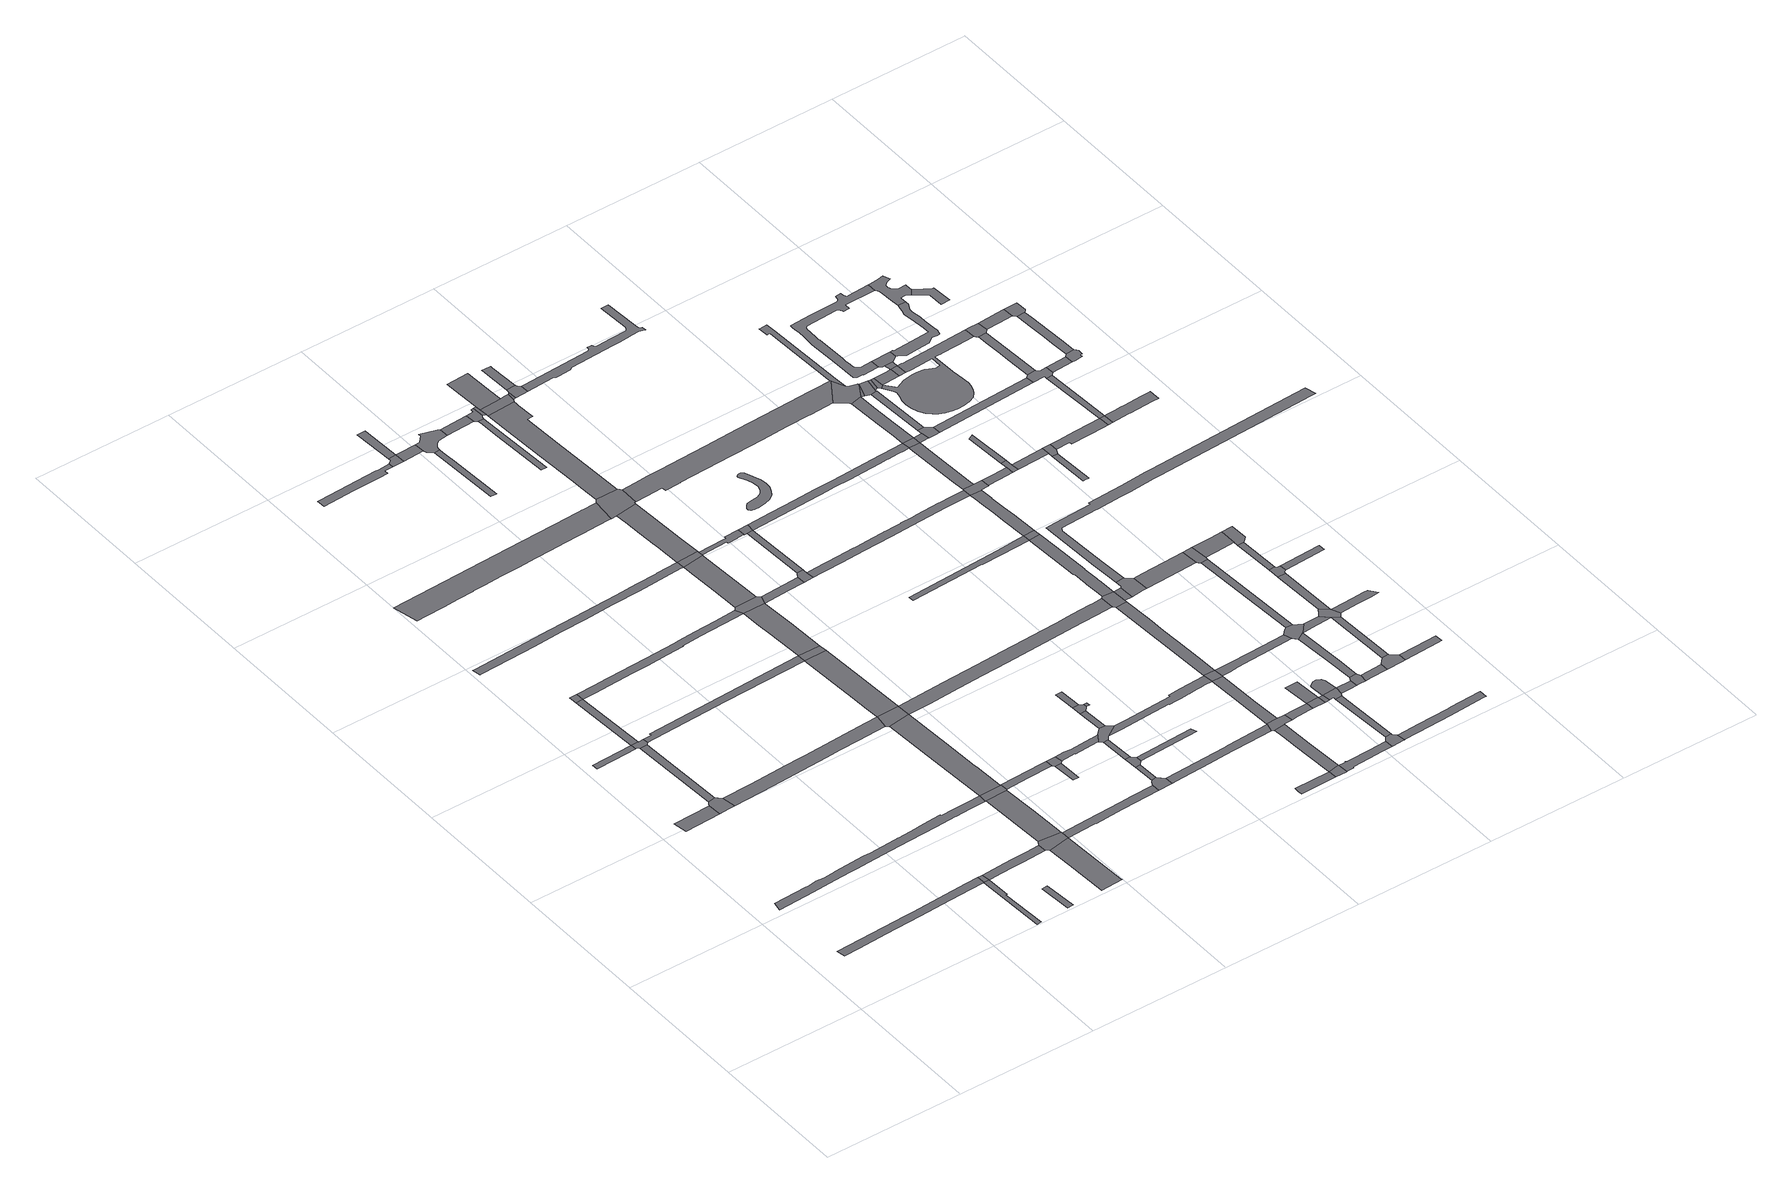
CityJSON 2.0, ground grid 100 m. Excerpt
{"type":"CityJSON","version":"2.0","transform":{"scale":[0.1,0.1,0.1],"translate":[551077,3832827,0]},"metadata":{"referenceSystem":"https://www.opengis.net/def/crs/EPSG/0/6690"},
"CityObjects":{
"road1":{"type":"Road","attributes":{"RoadStructureAttribute.sectionType":"1"},"geometry":[{"type":"MultiSurface","lod":"1","boundaries":[[[0,1,2,3]]]}]},
"road2":{"type":"Road","attributes":{"RoadStructureAttribute.sectionType":"1"},"geometry":[{"type":"MultiSurface","lod":"1","boundaries":[[[4,5,6,7,8,9,10,11,12,13,14,15,16,17]]]}]},
"road3":{"type":"Road","attributes":{"RoadStructureAttribute.sectionType":"1"},"geometry":[{"type":"MultiSurface","lod":"1","boundaries":[[[18,19,20,21,22]]]}]},
"road4":{"type":"Road","geometry":[{"type":"MultiSurface","lod":"1","boundaries":[[[23,24,25,26,27,0,3,28,29,30,31]]]}]},
"road5":{"type":"Road","attributes":{"RoadStructureAttribute.sectionType":"1"},"geometry":[{"type":"MultiSurface","lod":"1","boundaries":[[[32,33,26,25]]]}]},
"road6":{"type":"Road","geometry":[{"type":"MultiSurface","lod":"1","boundaries":[[[34,35,36,18,22,37,38,33,32,39,40,41]]]}]},
"road7":{"type":"Road","attributes":{"RoadStructureAttribute.sectionType":"1"},"geometry":[{"type":"MultiSurface","lod":"1","boundaries":[[[42,43,44,45,46,47,48,49,50,51,52,53,54,55,56,57,58,59,60,61,62,63,64,65,66,67,68,69,70,71,72,73,74,75,76]]]}]},
"road8":{"type":"Road","attributes":{"RoadStructureAttribute.sectionType":"1"},"geometry":[{"type":"MultiSurface","lod":"1","boundaries":[[[77,78,18,36]]]}]},
"road9":{"type":"Road","geometry":[{"type":"MultiSurface","lod":"1","boundaries":[[[79,80,78,77]]]}]},
"road10":{"type":"Road","attributes":{"RoadStructureAttribute.sectionType":"1"},"geometry":[{"type":"MultiSurface","lod":"1","boundaries":[[[17,81,82,83,84,85,86]]]}]},
"road11":{"type":"Road","geometry":[{"type":"MultiSurface","lod":"1","boundaries":[[[87,4,17,86,88]]]}]},
"road12":{"type":"Road","attributes":{"RoadStructureAttribute.sectionType":"1"},"geometry":[{"type":"MultiSurface","lod":"1","boundaries":[[[89,90,91,92,93]]]}]},
"road13":{"type":"Road","attributes":{"RoadStructureAttribute.sectionType":"1"},"geometry":[{"type":"MultiSurface","lod":"1","boundaries":[[[94,95,96,97,87,88,98,99,100,101,102,103,104]]]}]},
"road14":{"type":"Road","attributes":{"RoadStructureAttribute.sectionType":"1"},"geometry":[{"type":"MultiSurface","lod":"1","boundaries":[[[105,106,107,108,109,110,111,112,31,30,113,114,115,116,117,118,119,120,121]]]}]},
"road15":{"type":"Road","attributes":{"RoadStructureAttribute.sectionType":"1"},"geometry":[{"type":"MultiSurface","lod":"1","boundaries":[[[122,123,124,125,126,34,41,127,128,129]]]}]},
"road16":{"type":"Road","attributes":{"RoadStructureAttribute.sectionType":"1"},"geometry":[{"type":"MultiSurface","lod":"1","boundaries":[[[130,131,132,133,134,135,136]]]}]},
"road17":{"type":"Road","attributes":{"RoadStructureAttribute.sectionType":"1"},"geometry":[{"type":"MultiSurface","lod":"1","boundaries":[[[137,138,139,140,141,142,143,144,145,146,147,148,149,150,151,152,153,154,155,156,157,158]]]}]},
"road18":{"type":"Road","geometry":[{"type":"MultiSurface","lod":"1","boundaries":[[[159,160,94,104,161,132,131,162,163]]]}]},
"road19":{"type":"Road","attributes":{"RoadStructureAttribute.sectionType":"1"},"geometry":[{"type":"MultiSurface","lod":"1","boundaries":[[[164,165,166,167,168,169,170,171,172,173,79,77,174,175,176,177,178,179,180,181,182,183,184]]]}]},
"road20":{"type":"Road","attributes":{"RoadStructureAttribute.sectionType":"1"},"geometry":[{"type":"MultiSurface","lod":"1","boundaries":[[[185,186,187,159,163]]]}]},
"road21":{"type":"Road","attributes":{"RoadStructureAttribute.sectionType":"1"},"geometry":[{"type":"MultiSurface","lod":"1","boundaries":[[[188,189,190,191,192,193,194,195,196,197,198,199,200,201,202,203,204,205,206,207,208,209,210,211,212,213,214,215,216,217]]]}]},
"road22":{"type":"Road","geometry":[{"type":"MultiSurface","lod":"1","boundaries":[[[218,219,76,75,187,186,220,221,222]]]}]},
"road23":{"type":"Road","attributes":{"RoadStructureAttribute.sectionType":"1"},"geometry":[{"type":"MultiSurface","lod":"1","boundaries":[[[223,224,225,226,227,228,229,230,231,232,233,234]]]}]},
"road24":{"type":"Road","attributes":{"RoadStructureAttribute.sectionType":"1"},"geometry":[{"type":"MultiSurface","lod":"1","boundaries":[[[235,236,237,238,239,240,241,242,76,219]]]}]},
"road25":{"type":"Road","geometry":[{"type":"MultiSurface","lod":"1","boundaries":[[[243,105,121,240,239]]]}]},
"road26":{"type":"Road","attributes":{"RoadStructureAttribute.sectionType":"1"},"geometry":[{"type":"MultiSurface","lod":"1","boundaries":[[[244,245,218,222,246,247]]]}]},
"road27":{"type":"Road","attributes":{"RoadStructureAttribute.sectionType":"1"},"geometry":[{"type":"MultiSurface","lod":"1","boundaries":[[[248,249,250,251,252,162,131,253,254,255,256,257,258,259]]]}]},
"road28":{"type":"Road","attributes":{"RoadStructureAttribute.sectionType":"1"},"geometry":[{"type":"MultiSurface","lod":"1","boundaries":[[[260,261,262,129,263,264,265,105,243]]]}]},
"road29":{"type":"Road","geometry":[{"type":"MultiSurface","lod":"1","boundaries":[[[266,267,268,223,234,269]]]}]},
"road30":{"type":"Road","geometry":[{"type":"MultiSurface","lod":"1","boundaries":[[[122,129,262,270]]]}]},
"road31":{"type":"Road","attributes":{"RoadStructureAttribute.sectionType":"1"},"geometry":[{"type":"MultiSurface","lod":"1","boundaries":[[[271,272,273,267,266]]]}]},
"road32":{"type":"Road","geometry":[{"type":"MultiSurface","lod":"1","boundaries":[[[274,275,276,277]]]}]},
"road33":{"type":"Road","geometry":[{"type":"MultiSurface","lod":"1","boundaries":[[[278,279,244,247,277,276,280]]]}]},
"road34":{"type":"Road","attributes":{"RoadStructureAttribute.sectionType":"1"},"geometry":[{"type":"MultiSurface","lod":"1","boundaries":[[[281,282,266,269,283]]]}]},
"road35":{"type":"Road","attributes":{"RoadStructureAttribute.sectionType":"1"},"geometry":[{"type":"MultiSurface","lod":"1","boundaries":[[[184,284,285,286,287,288,122,270,289,290,291]]]}]},
"road36":{"type":"Road","attributes":{"RoadStructureAttribute.sectionType":"1"},"geometry":[{"type":"MultiSurface","lod":"1","boundaries":[[[292,293,294,295,296,297,298,299]]]}]},
"road37":{"type":"Road","geometry":[{"type":"MultiSurface","lod":"1","boundaries":[[[300,301,302,303,164,184,291,304]]]}]},
"road38":{"type":"Road","attributes":{"RoadStructureAttribute.sectionType":"1"},"geometry":[{"type":"MultiSurface","lod":"1","boundaries":[[[305,306,307,308,158,309,310,311,302,301]]]}]},
"road39":{"type":"Road","geometry":[{"type":"MultiSurface","lod":"1","boundaries":[[[312,313,314,315,281,283,316,299,298,317,318,319,320,321,322,323,324]]]}]},
"road40":{"type":"Road","attributes":{"RoadStructureAttribute.sectionType":"1"},"geometry":[{"type":"MultiSurface","lod":"1","boundaries":[[[325,326,327,328,329,278,280,330,331,332,333]]]}]},
"road41":{"type":"Road","geometry":[{"type":"MultiSurface","lod":"1","boundaries":[[[334,137,158,308,335,336,337]]]}]},
"road42":{"type":"Road","geometry":[{"type":"MultiSurface","lod":"1","boundaries":[[[338,339,340,248,259,341,342]]]}]},
"road43":{"type":"Road","attributes":{"RoadStructureAttribute.sectionType":"1"},"geometry":[{"type":"MultiSurface","lod":"1","boundaries":[[[343,344,339,338]]]}]},
"road44":{"type":"Road","geometry":[{"type":"MultiSurface","lod":"1","boundaries":[[[345,346,344,343,347,348]]]}]},
"road45":{"type":"Road","attributes":{"RoadStructureAttribute.sectionType":"1"},"geometry":[{"type":"MultiSurface","lod":"1","boundaries":[[[349,350,351,352,353,354,355,356,357,137,334]]]}]},
"road46":{"type":"Road","attributes":{"RoadStructureAttribute.sectionType":"1"},"geometry":[{"type":"MultiSurface","lod":"1","boundaries":[[[358,359,360,304,291,361,362]]]}]},
"road47":{"type":"Road","attributes":{"RoadStructureAttribute.sectionType":"1"},"geometry":[{"type":"MultiSurface","lod":"1","boundaries":[[[363,364,346,345]]]}]},
"road48":{"type":"Road","geometry":[{"type":"MultiSurface","lod":"1","boundaries":[[[365,366,367,368,369,188,217,352,351,370,371,372]]]}]},
"road49":{"type":"Road","attributes":{"RoadStructureAttribute.sectionType":"1"},"geometry":[{"type":"MultiSurface","lod":"1","boundaries":[[[373,324,323,374]]]}]},
"road50":{"type":"Road","geometry":[{"type":"MultiSurface","lod":"1","boundaries":[[[375,376,325,333,364,363,377,378]]]}]},
"road51":{"type":"Road","attributes":{"RoadStructureAttribute.sectionType":"1"},"geometry":[{"type":"MultiSurface","lod":"1","boundaries":[[[379,380,381,382,383,384,385]]]}]},
"road52":{"type":"Road","attributes":{"RoadStructureAttribute.sectionType":"1"},"geometry":[{"type":"MultiSurface","lod":"1","boundaries":[[[386,387,376,375]]]}]},
"road53":{"type":"Road","attributes":{"RoadStructureAttribute.sectionType":"1"},"geometry":[{"type":"MultiSurface","lod":"1","boundaries":[[[388,389,390,391,392,337,336,393,394,395,396,397,398,399]]]}]},
"road54":{"type":"Road","attributes":{"RoadStructureAttribute.sectionType":"1"},"geometry":[{"type":"MultiSurface","lod":"1","boundaries":[[[400,401,402,387,386,403,404,405]]]}]},
"road55":{"type":"Road","geometry":[{"type":"MultiSurface","lod":"1","boundaries":[[[406,407,358,362,408,409]]]}]},
"road56":{"type":"Road","attributes":{"RoadStructureAttribute.sectionType":"1"},"geometry":[{"type":"MultiSurface","lod":"1","boundaries":[[[410,411,412,402,401]]]}]},
"road57":{"type":"Road","attributes":{"RoadStructureAttribute.sectionType":"1"},"geometry":[{"type":"MultiSurface","lod":"1","boundaries":[[[413,414,348,347]]]}]},
"road58":{"type":"Road","geometry":[{"type":"MultiSurface","lod":"1","boundaries":[[[415,416,417,373,374,418,385,384,419,420]]]}]},
"road59":{"type":"Road","attributes":{"RoadStructureAttribute.sectionType":"1"},"geometry":[{"type":"MultiSurface","lod":"1","boundaries":[[[421,422,423,424,425,426,427,428,429,430,431,432,368,367]]]}]},
"road60":{"type":"Road","geometry":[{"type":"MultiSurface","lod":"1","boundaries":[[[433,434,435,405,404]]]}]},
"road61":{"type":"Road","attributes":{"RoadStructureAttribute.sectionType":"1"},"geometry":[{"type":"MultiSurface","lod":"1","boundaries":[[[436,437,438,439,415,420]]]}]},
"road62":{"type":"Road","attributes":{"RoadStructureAttribute.sectionType":"1"},"geometry":[{"type":"MultiSurface","lod":"1","boundaries":[[[440,441,407,406]]]}]},
"road63":{"type":"Road","attributes":{"RoadStructureAttribute.sectionType":"1"},"geometry":[{"type":"MultiSurface","lod":"1","boundaries":[[[442,443,444,445,446,447,448,449,450,451,452,243,239,453,454,455,456,457,458,459,460]]]}]},
"road64":{"type":"Road","geometry":[{"type":"MultiSurface","lod":"1","boundaries":[[[461,388,399,462,441,440]]]}]},
"road65":{"type":"Road","attributes":{"RoadStructureAttribute.sectionType":"1"},"geometry":[{"type":"MultiSurface","lod":"1","boundaries":[[[463,464,465,466,467,342,341,468,469,470,471,472,473]]]}]},
"road66":{"type":"Road","geometry":[{"type":"MultiSurface","lod":"1","boundaries":[[[474,475,476,477,478,479,480,428,427,481]]]}]},
"road67":{"type":"Road","attributes":{"RoadStructureAttribute.sectionType":"1"},"geometry":[{"type":"MultiSurface","lod":"1","boundaries":[[[482,483,484,485,486,487,488,478,477]]]}]},
"road68":{"type":"Road","attributes":{"RoadStructureAttribute.sectionType":"1"},"geometry":[{"type":"MultiSurface","lod":"1","boundaries":[[[489,490,491,492,493]]]}]},
"road69":{"type":"Road","attributes":{"RoadStructureAttribute.sectionType":"1"},"geometry":[{"type":"MultiSurface","lod":"1","boundaries":[[[494,495,496,497,498,499,378,377,500,501,502,503,504,505,506,507,508,509,510,511,512,513,514,515]]]}]},
"road70":{"type":"Road","attributes":{"RoadStructureAttribute.sectionType":"1"},"geometry":[{"type":"MultiSurface","lod":"1","boundaries":[[[516,474,481,517,518]]]}]},
"road71":{"type":"Road","geometry":[{"type":"MultiSurface","lod":"1","boundaries":[[[519,520,521,522,516,518,523,524,525]]]}]},
"road72":{"type":"Road","attributes":{"RoadStructureAttribute.sectionType":"1"},"geometry":[{"type":"MultiSurface","lod":"1","boundaries":[[[526,527,521,520,528,529]]]}]},
"road73":{"type":"Road","geometry":[{"type":"MultiSurface","lod":"1","boundaries":[[[530,531,493,492,532,533,534]]]}]},
"road74":{"type":"Road","geometry":[{"type":"MultiSurface","lod":"1","boundaries":[[[535,536,537,538,539,540,541,542,543,544,545,546,547,548,549,550,551,552,553,554,555,556,557,558,559,560,561]]]}]},
"road75":{"type":"Road","attributes":{"RoadStructureAttribute.sectionType":"1"},"geometry":[{"type":"MultiSurface","lod":"1","boundaries":[[[562,563,564,565,566,567,568,569,493,531]]]}]},
"road76":{"type":"Road","geometry":[{"type":"MultiSurface","lod":"1","boundaries":[[[570,571,572,463,473,573,565,564,574,575]]]}]},
"road77":{"type":"Road","attributes":{"RoadStructureAttribute.sectionType":"1"},"geometry":[{"type":"MultiSurface","lod":"1","boundaries":[[[576,577,578,579,580,581,582,583,584,585,586,587,588,589,590,591,592,409,408,593,594,595,596,597,598,599,600,601]]]}]},
"road78":{"type":"Road","attributes":{"RoadStructureAttribute.sectionType":"1"},"geometry":[{"type":"MultiSurface","lod":"1","boundaries":[[[515,602,572,571,603,604,605]]]}]},
"road79":{"type":"Road","attributes":{"RoadStructureAttribute.sectionType":"1"},"geometry":[{"type":"MultiSurface","lod":"1","boundaries":[[[606,607,608,609,610,611,612,613,614]]]}]},
"road80":{"type":"Road","attributes":{"RoadStructureAttribute.sectionType":"1"},"geometry":[{"type":"MultiSurface","lod":"1","boundaries":[[[615,616,617,618,619,620,621,622,534,533,623,624,625,626,627,628,629,630,631,632,633]]]}]},
"road81":{"type":"Road","geometry":[{"type":"MultiSurface","lod":"1","boundaries":[[[634,494,515,605,635,636]]]}]},
"road82":{"type":"Road","attributes":{"RoadStructureAttribute.sectionType":"1"},"geometry":[{"type":"MultiSurface","lod":"1","boundaries":[[[637,638,639,570,575,640,641,642,643,644,645]]]}]},
"road83":{"type":"Road","attributes":{"RoadStructureAttribute.sectionType":"1"},"geometry":[{"type":"MultiSurface","lod":"1","boundaries":[[[646,647,648,649,650,651,652,653,654,655,656,657,658,372,371,659,660,661,662,663,664,665,666,667,668,669,670,671,672,673,674,675,676]]]}]},
"road84":{"type":"Road","attributes":{"RoadStructureAttribute.sectionType":"1"},"geometry":[{"type":"MultiSurface","lod":"1","boundaries":[[[677,678,679,680,681,682,683,684,685,461,440,686,687,688,689,690,691,692,693,694,695,696,697,698]]]}]},
"road85":{"type":"Road","attributes":{"RoadStructureAttribute.sectionType":"1"},"geometry":[{"type":"MultiSurface","lod":"1","boundaries":[[[699,700,701,702,703,704,634,636]]]}]},
"road86":{"type":"Road","geometry":[{"type":"MultiSurface","lod":"1","boundaries":[[[705,637,645,706]]]}]},
"road87":{"type":"Road","geometry":[{"type":"MultiSurface","lod":"1","boundaries":[[[707,708,709,710,711,615,633,712,713,714]]]}]},
"road88":{"type":"Road","attributes":{"RoadStructureAttribute.sectionType":"1"},"geometry":[{"type":"MultiSurface","lod":"1","boundaries":[[[715,716,717,718,719,720,721,722,723,724,725,726,727,728,729,730,731,732,733,734,735,736,737,738,739,740,741,742,743,744,745,525,524]]]}]},
"road89":{"type":"Road","geometry":[{"type":"MultiSurface","lod":"1","boundaries":[[[746,747,637,705]]]}]},
"road90":{"type":"Road","geometry":[{"type":"MultiSurface","lod":"1","boundaries":[[[748,442,460,704,703,749,750]]]}]},
"road91":{"type":"Road","attributes":{"RoadStructureAttribute.sectionType":"1"},"geometry":[{"type":"MultiSurface","lod":"1","boundaries":[[[751,752,705,706,753]]]}]},
"road92":{"type":"Road","attributes":{"RoadStructureAttribute.sectionType":"1"},"geometry":[{"type":"MultiSurface","lod":"1","boundaries":[[[754,755,709,708]]]}]},
"road93":{"type":"Road","geometry":[{"type":"MultiSurface","lod":"1","boundaries":[[[756,751,753,757,758,755,754,759]]]}]},
"road94":{"type":"Road","attributes":{"RoadStructureAttribute.sectionType":"1"},"geometry":[{"type":"MultiSurface","lod":"1","boundaries":[[[760,750,749,761,762]]]}]},
"road95":{"type":"Road","attributes":{"RoadStructureAttribute.sectionType":"1"},"geometry":[{"type":"MultiSurface","lod":"1","boundaries":[[[763,764,765,766,636,635,767,768,769,770,771,772]]]}]},
"road96":{"type":"Road","geometry":[{"type":"MultiSurface","lod":"1","boundaries":[[[773,774,775,776,777,778,779,751,756]]]}]},
"road97":{"type":"Road","attributes":{"RoadStructureAttribute.sectionType":"1"},"geometry":[{"type":"MultiSurface","lod":"1","boundaries":[[[780,781,782,783,784,785,786,787,614,788,789,790,791,792,793,794,795,796,797,798,748,750]]]}]},
"road98":{"type":"Road","geometry":[{"type":"MultiSurface","lod":"1","boundaries":[[[799,800,801,802,803,804,805,760,762,806,807,808]]]}]},
"road99":{"type":"Road","attributes":{"RoadStructureAttribute.sectionType":"1"},"geometry":[{"type":"MultiSurface","lod":"1","boundaries":[[[809,810,811,756,759,812,813,814]]]}]},
"road100":{"type":"Road","geometry":[{"type":"MultiSurface","lod":"1","boundaries":[[[815,606,614,787]]]}]},
"road101":{"type":"Road","attributes":{"RoadStructureAttribute.sectionType":"1"},"geometry":[{"type":"MultiSurface","lod":"1","boundaries":[[[601,816,817,818,819,606,815,820,821,822,823,824]]]}]},
"road102":{"type":"Road","geometry":[{"type":"MultiSurface","lod":"1","boundaries":[[[825,826,809,814,827,828,829]]]}]},
"road103":{"type":"Road","attributes":{"RoadStructureAttribute.sectionType":"1"},"geometry":[{"type":"MultiSurface","lod":"1","boundaries":[[[830,831,832,833,834,714,713,835,836,837,838,839,840]]]}]},
"road104":{"type":"Road","attributes":{"RoadStructureAttribute.sectionType":"1"},"geometry":[{"type":"MultiSurface","lod":"1","boundaries":[[[841,842,843,844,826,825]]]}]},
"road105":{"type":"Road","geometry":[{"type":"MultiSurface","lod":"1","boundaries":[[[845,846,847,576,601,824,848,849,850,851]]]}]},
"road106":{"type":"Road","attributes":{"RoadStructureAttribute.sectionType":"1"},"geometry":[{"type":"MultiSurface","lod":"1","boundaries":[[[852,853,829,828,854,855,856,857]]]}]},
"road107":{"type":"Road","attributes":{"RoadStructureAttribute.sectionType":"1"},"geometry":[{"type":"MultiSurface","lod":"1","boundaries":[[[858,859,860,861,698,862,863,864,847,846]]]}]},
"road108":{"type":"Road","attributes":{"RoadStructureAttribute.sectionType":"1"},"geometry":[{"type":"MultiSurface","lod":"1","boundaries":[[[865,866,867,808,807,868,869,870]]]}]},
"road109":{"type":"Road","geometry":[{"type":"MultiSurface","lod":"1","boundaries":[[[871,872,873,763,772,843,842,874,875]]]}]},
"road110":{"type":"Road","geometry":[{"type":"MultiSurface","lod":"1","boundaries":[[[876,677,698,861]]]}]},
"road111":{"type":"Road","attributes":{"RoadStructureAttribute.sectionType":"1"},"geometry":[{"type":"MultiSurface","lod":"1","boundaries":[[[877,878,879,880,851,850,881,882]]]}]},
"road112":{"type":"Road","attributes":{"RoadStructureAttribute.sectionType":"1"},"geometry":[{"type":"MultiSurface","lod":"1","boundaries":[[[883,884,885,871,875]]]}]},
"road113":{"type":"Road","attributes":{"RoadStructureAttribute.sectionType":"1"},"geometry":[{"type":"MultiSurface","lod":"1","boundaries":[[[886,887,888,889,890,891,677,876]]]}]},
"road114":{"type":"Road","attributes":{"RoadStructureAttribute.sectionType":"1"},"geometry":[{"type":"MultiSurface","lod":"1","boundaries":[[[892,893,876,861,894,895]]]}]},
"road115":{"type":"Road","geometry":[{"type":"MultiSurface","lod":"1","boundaries":[[[896,897,852,857,898,899,900,901,902,903]]]}]},
"road116":{"type":"Road","attributes":{"RoadStructureAttribute.sectionType":"1"},"geometry":[{"type":"MultiSurface","lod":"1","boundaries":[[[904,874,842,905,906,907]]]}]},
"road117":{"type":"Road","geometry":[{"type":"MultiSurface","lod":"1","boundaries":[[[908,676,675,909,889,888,910,911,912,913,914]]]}]},
"road118":{"type":"Road","geometry":[{"type":"MultiSurface","lod":"1","boundaries":[[[915,916,917,892,895,918,919,920,921,922,923]]]}]},
"road119":{"type":"Road","attributes":{"RoadStructureAttribute.sectionType":"1"},"geometry":[{"type":"MultiSurface","lod":"1","boundaries":[[[907,897,896,924]]]}]},
"road120":{"type":"Road","geometry":[{"type":"MultiSurface","lod":"1","boundaries":[[[925,926,927,865,870,928,885,884,929,930]]]}]},
"road121":{"type":"Road","geometry":[{"type":"MultiSurface","lod":"1","boundaries":[[[931,932,877,882,933,934]]]}]},
"road122":{"type":"Road","attributes":{"RoadStructureAttribute.sectionType":"1"},"geometry":[{"type":"MultiSurface","lod":"1","boundaries":[[[935,936,937,917,916]]]}]},
"road123":{"type":"Road","attributes":{"RoadStructureAttribute.sectionType":"1"},"geometry":[{"type":"MultiSurface","lod":"1","boundaries":[[[910,888,938]]]}]},
"road124":{"type":"Road","geometry":[{"type":"MultiSurface","lod":"1","boundaries":[[[939,940,941,904,907,924,942,943]]]}]},
"road125":{"type":"Road","attributes":{"RoadStructureAttribute.sectionType":"1"},"geometry":[{"type":"MultiSurface","lod":"1","boundaries":[[[944,945,946,947,932,931]]]}]},
"road126":{"type":"Road","geometry":[{"type":"MultiSurface","lod":"1","boundaries":[[[948,910,938,949,936,935,950,951]]]}]},
"road127":{"type":"Road","attributes":{"RoadStructureAttribute.sectionType":"1"},"geometry":[{"type":"MultiSurface","lod":"1","boundaries":[[[952,953,954,955,956,957,958,959,960,961,962,963,964,908,914]]]}]},
"road128":{"type":"Road","attributes":{"RoadStructureAttribute.sectionType":"1"},"geometry":[{"type":"MultiSurface","lod":"1","boundaries":[[[965,966,967,939,943]]]}]},
"road129":{"type":"Road","attributes":{"RoadStructureAttribute.sectionType":"1"},"geometry":[{"type":"MultiSurface","lod":"1","boundaries":[[[968,969,970,903,902,971,972,973]]]}]},
"road130":{"type":"Road","geometry":[{"type":"MultiSurface","lod":"1","boundaries":[[[951,950,974,975]]]}]},
"road131":{"type":"Road","attributes":{"RoadStructureAttribute.sectionType":"1"},"geometry":[{"type":"MultiSurface","lod":"1","boundaries":[[[976,977,978,934,933,979,980,981]]]}]},
"road132":{"type":"Road","attributes":{"RoadStructureAttribute.sectionType":"1"},"geometry":[{"type":"MultiSurface","lod":"1","boundaries":[[[982,983,925,930,984,985,986]]]}]},
"road133":{"type":"Road","attributes":{"RoadStructureAttribute.sectionType":"1"},"geometry":[{"type":"MultiSurface","lod":"1","boundaries":[[[975,974,987,988,989]]]}]},
"road134":{"type":"Road","geometry":[{"type":"MultiSurface","lod":"1","boundaries":[[[990,991,992,993,994,967,966,965,995,996,997,998]]]}]},
"road135":{"type":"Road","attributes":{"RoadStructureAttribute.sectionType":"1"},"geometry":[{"type":"MultiSurface","lod":"1","boundaries":[[[999,1000,1001,993,992]]]}]},
"road136":{"type":"Road","attributes":{"RoadStructureAttribute.sectionType":"1"},"geometry":[{"type":"MultiSurface","lod":"1","boundaries":[[[1002,1003,1004,1005,1006,1007]]]}]},
"road137":{"type":"Road","attributes":{"RoadStructureAttribute.sectionType":"1"},"geometry":[{"type":"MultiSurface","lod":"1","boundaries":[[[1008,1009,1010,1011,943,942,1012,1013,1014]]]}]},
"road138":{"type":"Road","attributes":{"RoadStructureAttribute.sectionType":"1"},"geometry":[{"type":"MultiSurface","lod":"1","boundaries":[[[1015,1016,989,988,1017,1018]]]}]},
"road139":{"type":"Road","geometry":[{"type":"MultiSurface","lod":"1","boundaries":[[[1019,976,981,1007,1006,1020]]]}]},
"road140":{"type":"Road","geometry":[{"type":"MultiSurface","lod":"1","boundaries":[[[1021,982,986,1000,999,1022,1023]]]}]},
"road141":{"type":"Road","geometry":[{"type":"MultiSurface","lod":"1","boundaries":[[[1024,1015,1018,1025]]]}]},
"road142":{"type":"Road","attributes":{"RoadStructureAttribute.sectionType":"1"},"geometry":[{"type":"MultiSurface","lod":"1","boundaries":[[[1026,1015,1024,1027]]]}]},
"road143":{"type":"Road","geometry":[{"type":"MultiSurface","lod":"1","boundaries":[[[1028,1029,1030,1031,1026,1027,1032]]]}]},
"road144":{"type":"Road","attributes":{"RoadStructureAttribute.sectionType":"1"},"geometry":[{"type":"MultiSurface","lod":"1","boundaries":[[[1033,998,997,1034]]]}]},
"road145":{"type":"Road","attributes":{"RoadStructureAttribute.sectionType":"1"},"geometry":[{"type":"MultiSurface","lod":"1","boundaries":[[[1035,1036,1037,923,922,1038]]]}]},
"road146":{"type":"Road","geometry":[{"type":"MultiSurface","lod":"1","boundaries":[[[1039,1040,1041,1042,1043,1024,1025,1044,1045,1046,1047,1048,1049,1050,1051,1052,1053,1054,1055,1056,988,987,1057,1058,1059,1060,1061,1062,1063,1064,1065,1066,1067,1068,1069,1070,1071,1072,1073,1074,1075,1076,1077,1078,1079,1080,1081,1082,1083,1084,1085]]]}]},
"road147":{"type":"Road","attributes":{"RoadStructureAttribute.sectionType":"1"},"geometry":[{"type":"MultiSurface","lod":"1","boundaries":[[[1086,1087,1088,1089,1090,1091,1092,1093,1094,1095,1096,1097,1098,1099,1100,1101,1102,1103,1104,1105,1106,1107,1108,1109,1110,1030,1029,1111,1112,1113,1114,1115,1116,1117,1118,1119,1120,1121,1122,1123,1124,1125,1126,1127,1128,1129,1130,1131,1132,1133,1134,1135,1136]]]}]},
"road148":{"type":"Road","attributes":{"RoadStructureAttribute.sectionType":"1"},"geometry":[{"type":"MultiSurface","lod":"1","boundaries":[[[1137,1138,1139,1140,1019,1020,1141,1142,1143,1144]]]}]},
"road149":{"type":"Road","attributes":{"RoadStructureAttribute.sectionType":"1"},"geometry":[{"type":"MultiSurface","lod":"1","boundaries":[[[1145,1146,1147,1148,1149,1150,1151,1152,1153,1154,1155,801,800,1156,1157,1158,1159,1160,1161,1162,1163,1164,1165,1166,1167,1168,1169,1170,1171]]]}]},
"road150":{"type":"Road","attributes":{"RoadStructureAttribute.sectionType":"1"},"geometry":[{"type":"MultiSurface","lod":"1","boundaries":[[[1172,1173,1174,1175,1176,1177,1178,1179,1180,1181,1182,1028,1032,1183,1184,1185,1186,1187,1188,1189,1190,1191,1192,1193,1194,1195,1196,1197]]]}]},
"road151":{"type":"Road","geometry":[{"type":"MultiSurface","lod":"1","boundaries":[[[1198,1137,1144,1199]]]}]},
"road152":{"type":"Road","attributes":{"RoadStructureAttribute.sectionType":"1"},"geometry":[{"type":"MultiSurface","lod":"1","boundaries":[[[1200,1201,1202,1203,1137,1198]]]}]},
"road153":{"type":"Road","geometry":[{"type":"MultiSurface","lod":"1","boundaries":[[[1204,1205,1206,1207,1035,1038,1208,1202,1201,1209,1210]]]}]},
"road154":{"type":"Road","attributes":{"RoadStructureAttribute.sectionType":"1"},"geometry":[{"type":"MultiSurface","lod":"1","boundaries":[[[1211,1212,1213,1214,1215,1216,1217,1206,1205]]]}]},
"road155":{"type":"Road","attributes":{"RoadStructureAttribute.sectionType":"1"},"geometry":[{"type":"MultiSurface","lod":"1","boundaries":[[[1218,1219,1220,1221,1222,1223,1198,1199,1224,1225,1226,1227,1228]]]}]},
"road156":{"type":"Road","geometry":[{"type":"MultiSurface","lod":"1","boundaries":[[[1229,1230,1039,1085,1231,1214,1213,1232]]]}]},
"road157":{"type":"Road","geometry":[{"type":"MultiSurface","lod":"1","boundaries":[[[1233,1234,1235,1136,1135,1236,1237,1238,1172,1197,1239,1240,1241,1242,1243,1244,1245,1246,1247,1248,1249,1250,1251]]]}]},
"road158":{"type":"Road","attributes":{"RoadStructureAttribute.sectionType":"1"},"geometry":[{"type":"MultiSurface","lod":"1","boundaries":[[[1252,1210,1209,1253]]]}]},
"road159":{"type":"Road","attributes":{"RoadStructureAttribute.sectionType":"1"},"geometry":[{"type":"MultiSurface","lod":"1","boundaries":[[[1254,1255,1256,1257,1258,1259,1260,1242,1241]]]}]},
"road160":{"type":"Road","attributes":{"RoadStructureAttribute.sectionType":"1"},"geometry":[{"type":"MultiSurface","lod":"1","boundaries":[[[1261,1262,1229,1232,1263,1264]]]}]},
"road161":{"type":"Road","geometry":[{"type":"MultiSurface","lod":"1","boundaries":[[[1265,1266,1267,1252,1253,1268,1269,1270,1271,1272,1273,1274]]]}]},
"road162":{"type":"Road","attributes":{"RoadStructureAttribute.sectionType":"1"},"geometry":[{"type":"MultiSurface","lod":"1","boundaries":[[[1275,1276,1277,1278,1279,1280,1281,1282,1267,1266]]]}]},
"road163":{"type":"Road","geometry":[{"type":"MultiSurface","lod":"1","boundaries":[[[1283,1284,1261,1264,1279,1278,1285,1286]]]}]}
},
"vertices":[
[413,2090,0],[142,2076,0],[157,1977,0],[417,1989,0],
[1309,576,0],[1221,572,0],[1061,564,0],[804,551,0],[742,548,0],[486,535,0],[212,522,0],[222,462,0],[337,469,0],[548,479,0],[808,491,0],[1051,503,0],[1209,511,0],[1312,516,0],
[377,2828,0],[78,2815,0],[80,2772,0],[215,2779,0],[378,2786,0],
[500,2115,0],[498,2118,0],[486,2129,0],[434,2121,0],[425,2108,0],[464,1992,0],[491,1993,0],[537,1995,0],[520,2096,0],
[460,2776,0],[404,2774,0],
[471,2831,0],[429,2828,0],[429,2829,0],[392,2787,0],[394,2787,0],[468,2786,0],[471,2789,0],[473,2791,0],
[1675,1185,0],[1574,1180,0],[1484,1176,0],[1483,1187,0],[1386,1180,0],[1357,1177,0],[1323,1175,0],[1282,1172,0],[1151,1164,0],[1150,1164,0],[1119,1162,0],[931,1151,0],[879,1151,0],[655,1139,0],[656,1134,0],[564,1129,0],[509,1134,0],[445,1125,0],[428,1125,0],[179,1113,0],[168,1047,0],[435,1061,0],[513,1066,0],[609,1071,0],[719,1077,0],[779,1080,0],[868,1085,0],[1037,1095,0],[1193,1103,0],[1395,1112,0],[1549,1119,0],[1551,1119,0],[1670,1124,0],[1777,1128,0],[1780,1189,0],
[402,3351,0],[350,3348,0],
[399,3411,0],[347,3409,0],
[1312,514,0],[1334,8,0],[1367,10,0],[1346,343,0],[1359,343,0],[1352,515,0],
[1344,578,0],[1352,518,0],
[1600,263,0],[1579,261,0],[1559,259,0],[1574,20,0],[1617,22,0],
[1786,600,0],[1691,595,0],[1576,589,0],[1518,586,0],[1367,519,0],[1446,522,0],[1447,522,0],[1544,527,0],[1590,529,0],[1623,530,0],[1792,539,0],
[1731,2157,0],[1639,2153,0],[1165,2126,0],[1126,2124,0],[1125,2124,0],[1013,2119,0],[960,2116,0],[743,2105,0],[835,2009,0],[889,2012,0],[1013,2019,0],[1130,2026,0],[1256,2032,0],[1364,2038,0],[1506,2045,0],[1715,2056,0],[1716,2056,0],
[1693,2903,0],[532,2847,0],[532,2846,0],[534,2834,0],[532,2834,0],[534,2794,0],[1084,2822,0],[1697,2843,0],
[1997,51,0],[1973,549,0],[1813,520,0],[1822,341,0],[1838,36,0],[1838,33,0],[1998,39,0],
[1635,4049,0],[1478,4040,0],[1467,4039,0],[1315,4031,0],[1158,4023,0],[979,4015,0],[831,4007,0],[644,3998,0],[450,3988,0],[250,3978,0],[53,3969,0],[31,3968,0],[43,3908,0],[55,3909,0],[274,3919,0],[470,3929,0],[680,3940,0],[869,3950,0],[1087,3961,0],[1291,3971,0],[1617,3989,0],[1638,3990,0],
[1808,632,0],[1788,604,0],[1795,539,0],[1970,610,0],[1970,619,0],
[1640,3476,0],[1490,3468,0],[1324,3459,0],[1203,3453,0],[1162,3449,0],[940,3437,0],[746,3427,0],[574,3420,0],[573,3420,0],[545,3419,0],[503,3355,0],[662,3364,0],[747,3368,0],[780,3369,0],[912,3376,0],[1063,3384,0],[1189,3390,0],[1188,3397,0],[1332,3405,0],[1511,3414,0],[1667,3423,0],
[1956,885,0],[1943,1134,0],[1783,1128,0],
[1577,4794,0],[1546,4792,0],[1495,4790,0],[1460,4789,0],[1459,4789,0],[1412,4787,0],[1360,4784,0],[1359,4784,0],[895,4765,0],[5,4729,0],[43,4545,0],[111,4548,0],[254,4555,0],[327,4559,0],[368,4561,0],[481,4567,0],[481,4569,0],[484,4569,0],[485,4569,0],[576,4573,0],[698,4579,0],[838,4586,0],[975,4592,0],[1087,4597,0],[1197,4602,0],[1318,4608,0],[1337,4609,0],[1460,4615,0],[1551,4619,0],[1560,4619,0],
[1944,1193,0],[1941,1193,0],[1945,1136,0],[1946,1138,0],[1949,1141,0],
[795,5833,0],[711,5830,0],[690,5829,0],[262,5811,0],[237,5811,0],[240,5750,0],[467,5759,0],[691,5768,0],[713,5769,0],[735,5768,0],[734,5798,0],[796,5801,0],
[1941,1200,0],[1929,1418,0],[1928,1439,0],[1915,1707,0],[1897,2061,0],[1737,2039,0],[1758,1625,0],[1780,1198,0],
[1892,2161,0],
[2296,1209,0],[2259,1207,0],[2117,1149,0],[2298,1156,0],
[2678,644,0],[2672,644,0],[2518,636,0],[2423,631,0],[2169,619,0],[2097,555,0],[2164,558,0],[2179,559,0],[2193,559,0],[2395,570,0],[2411,571,0],[2681,584,0],
[1892,2171,0],[1873,2532,0],[1858,2845,0],[1720,2389,0],[1726,2256,0],[1731,2164,0],
[878,5879,0],[822,5875,0],[823,5857,0],[880,5804,0],
[1855,2903,0],
[866,6142,0],[865,6171,0],[803,6169,0],
[2322,970,0],[2366,972,0],[2359,1140,0],[2314,1138,0],
[2368,1212,0],[2367,1212,0],[2376,1159,0],
[1028,5885,0],[909,5880,0],[1031,5810,0],
[1667,3418,0],[1674,3279,0],[1681,3173,0],[1693,2913,0],[1693,2904,0],[1841,3175,0],[1827,3418,0],[1827,3424,0],
[1082,5651,0],[1086,5563,0],[1103,5222,0],[1145,5220,0],[1126,5624,0],[1122,5711,0],[1120,5760,0],[1078,5754,0],
[1838,3489,0],[1822,3503,0],[1662,3500,0],[1649,3485,0],[1844,3484,0],
[1815,3630,0],[1806,3813,0],[1797,3998,0],[1796,4010,0],[1638,3979,0],[1643,3888,0],[1652,3705,0],
[1221,5918,0],[1104,5952,0],[1105,5933,0],[1064,5886,0],[1042,5786,0],[1122,5777,0],[1127,5797,0],[1142,5815,0],[1162,5830,0],[1172,5834,0],[1224,5840,0],[1237,5840,0],[1234,5911,0],
[2697,1223,0],[2648,1221,0],[2647,1221,0],[2486,1212,0],[2438,1215,0],[2483,1163,0],[2483,1161,0],[2656,1170,0],[2661,1170,0],
[1793,4058,0],[1796,4014,0],[1796,4015,0],[1794,4045,0],
[2737,694,0],[2703,684,0],[2695,674,0],[2785,589,0],[2782,649,0],
[2731,842,0],[2696,840,0],
[2730,942,0],[2692,940,0],[2758,872,0],[2758,912,0],
[1785,4227,0],[1771,4499,0],[1764,4643,0],[1605,4621,0],[1610,4539,0],[1617,4404,0],[1623,4281,0],[1626,4230,0],[1631,4140,0],
[2131,3500,0],[2030,3494,0],[1845,3484,0],[2014,3433,0],[2134,3439,0],
[2718,1149,0],[2683,1144,0],
[1765,4809,0],[1755,4818,0],[1755,4821,0],[1597,4817,0],[1594,4813,0],[1764,4657,0],[1775,4657,0],[1777,4799,0],
[1440,5923,0],[1444,5850,0],
[2784,1267,0],[2739,1267,0],[2738,1174,0],[2827,1230,0],
[1469,5815,0],[1476,5671,0],[1498,5241,0],[1540,5241,0],[1516,5671,0],[1509,5836,0],[1467,5835,0],
[2772,1449,0],[2731,1448,0],
[2111,4075,0],[2007,4070,0],[2008,4055,0],[1993,4055,0],[1988,4054,0],[1989,4026,0],[1990,4020,0],[1990,4016,0],[1991,4010,0],[2059,4013,0],[2059,4018,0],[2114,4021,0],
[2791,1509,0],[2772,1519,0],[2728,1517,0],[2795,1473,0],[2802,1480,0],[2799,1505,0],
[2203,3539,0],[2156,3537,0],[2207,3443,0],[2204,3503,0],
[2765,1682,0],[2743,1680,0],[2720,1679,0],
[3195,891,0],[3180,934,0],
[1515,5951,0],[1496,5948,0],[1496,5926,0],[1457,5845,0],[1512,5856,0],[1519,5866,0],
[1743,5076,0],[1727,5389,0],[1713,5674,0],[1758,5676,0],[1752,5813,0],[1752,5843,0],[1751,5853,0],[1545,5840,0],[1555,5648,0],[1570,5352,0],[1584,5056,0],[1589,4961,0],
[2827,1480,0],[2827,1494,0],[2826,1507,0],
[1531,5866,0],[1539,5861,0],[1543,5859,0],[1537,5955,0],
[2181,4019,0],[2136,4017,0],
[3486,2243,0],[3418,2239,0],[3393,2238,0],[3260,2232,0],[3187,2226,0],[3131,2223,0],[3020,2217,0],[2877,2210,0],[2705,2202,0],[2504,2191,0],[2243,2178,0],[2058,2068,0],[2292,2081,0],[2476,2089,0],[2672,2099,0],[2908,2112,0],[3261,2132,0],[3371,2136,0],[3489,2142,0],
[2187,4079,0],[2114,4016,0],
[3576,692,0],[3449,684,0],[3275,674,0],[3242,672,0],[2787,649,0],[2869,593,0],[3079,603,0],[3201,611,0],[3276,615,0],[3389,620,0],[3559,629,0],
[1766,5933,0],[1733,5931,0],[1721,5928,0],[1701,5924,0],[1541,5914,0],[1544,5869,0],[1544,5861,0],[1759,5871,0],
[1700,5937,0],[1696,6017,0],[1686,6237,0],[1686,6238,0],[1525,6231,0],[1532,6100,0],[1539,5957,0],
[3350,105,0],[3351,73,0],[3352,42,0],[3612,44,0],[3610,107,0],
[3546,1287,0],[3361,1274,0],[3269,1267,0],[3264,1266,0],[3265,1253,0],[2919,1235,0],[2752,1175,0],[2790,1177,0],[2846,1180,0],[3047,1191,0],[3216,1200,0],[3218,1200,0],[3218,1194,0],[3270,1198,0],[3307,1201,0],[3357,1204,0],[3369,1205,0],[3370,1205,0],[3433,1210,0],[3472,1213,0],[3489,1214,0],[3553,1218,0],
[1778,5939,0],[1766,5876,0],[1781,5881,0],
[1858,5954,0],[1848,5974,0],[1782,5971,0],[1783,5956,0],[1840,5884,0],[1876,5886,0],[1873,5947,0],
[1770,6208,0],[1771,6202,0],[1836,6193,0],[1835,6207,0],
[3689,123,0],[3689,124,0],[3693,46,0],[3696,49,0],[3692,121,0],
[2288,4226,0],[2275,4209,0],[2275,4191,0],[2288,4177,0],[2308,4169,0],[2343,4170,0],[2395,4180,0],[2438,4193,0],[2473,4221,0],[2492,4249,0],[2509,4286,0],[2511,4326,0],[2506,4371,0],[2465,4486,0],[2447,4498,0],[2432,4500,0],[2420,4495,0],[2412,4485,0],[2410,4475,0],[2438,4418,0],[2453,4378,0],[2456,4333,0],[2444,4296,0],[2427,4273,0],[2395,4255,0],[2332,4247,0],[2305,4242,0],
[3689,134,0],[3674,396,0],[3661,626,0],[3579,617,0],[3585,531,0],[3591,422,0],[3597,323,0],[3609,115,0],
[3717,702,0],[3657,700,0],[3576,697,0],[3569,624,0],[3661,632,0],[3723,635,0],
[3429,3559,0],[3320,3557,0],[3246,3555,0],[3236,3555,0],[3068,3546,0],[3027,3544,0],[2939,3540,0],[2937,3540,0],[2868,3536,0],[2839,3535,0],[2806,3533,0],[2794,3533,0],[2718,3529,0],[2596,3523,0],[2563,3521,0],[2444,3515,0],[2273,3507,0],[2274,3446,0],[2305,3448,0],[2434,3454,0],[2602,3463,0],[2820,3473,0],[2980,3481,0],[3115,3489,0],[3247,3495,0],[3432,3499,0],
[3563,1006,0],[3648,906,0],[3638,1130,0],[3633,1216,0],
[3463,2999,0],[3254,2985,0],[2560,2949,0],[2562,2930,0],[2563,2910,0],[3098,2937,0],[3100,2930,0],[3254,2938,0],[3464,2947,0],
[4055,136,0],[3930,128,0],[3763,120,0],[3753,120,0],[3753,122,0],[3746,122,0],[3746,128,0],[3740,124,0],[3698,49,0],[3744,51,0],[3749,49,0],[3749,54,0],[3756,56,0],[3756,60,0],[3759,60,0],[3761,60,0],[3930,68,0],[3990,71,0],[4058,75,0],
[3546,1293,0],[3632,1222,0],[3628,1289,0],
[3885,707,0],[3875,706,0],[3781,702,0],[3729,636,0],[3730,636,0],[3761,640,0],[3786,643,0],[3856,646,0],[3888,647,0],
[3400,4872,0],[3398,4872,0],[3280,4868,0],[3233,4866,0],[3086,4860,0],[2883,4850,0],[2681,4841,0],[2429,4830,0],[2242,4821,0],[2079,4813,0],[2049,4812,0],[1979,4809,0],[1881,4804,0],[1855,4661,0],[1981,4666,0],[1981,4662,0],[1983,4636,0],[2084,4641,0],[2084,4643,0],[2087,4643,0],[2098,4643,0],[2099,4644,0],[2496,4661,0],[2534,4663,0],[2739,4672,0],[2935,4681,0],[3107,4688,0],[3111,4688,0],[3235,4693,0],[3288,4695,0],[3402,4872,0],
[3400,4137,0],[3241,4129,0],[3218,4129,0],[3162,4126,0],[3049,4120,0],[2850,4111,0],[2711,4104,0],[2550,4095,0],[2371,4088,0],[2412,4031,0],[2768,4048,0],[2815,4050,0],[2940,4055,0],[3103,4064,0],[3184,4067,0],[3198,4068,0],[3239,4070,0],[3241,4070,0],[3277,4072,0],[3321,4074,0],[3363,4076,0],[3403,4078,0],
[3621,1452,0],[3612,1645,0],[3605,1779,0],[3599,1916,0],[3588,2129,0],[3507,2125,0],
[3977,711,0],[3982,651,0],
[4125,158,0],[4124,173,0],[4080,170,0],[4063,147,0],[4062,146,0],[4155,80,0],[4156,80,0],[4146,141,0],
[2071,5896,0],[2094,5889,0],[2106,5887,0],[2201,5893,0],[2216,5903,0],[2226,5908,0],[2548,5924,0],[2597,5927,0],[2687,5933,0],[2701,5934,0],[2753,5938,0],[2778,5933,0],[2794,5926,0],[2793,5956,0],[2773,5966,0],[2767,6016,0],[2755,6251,0],[2701,6248,0],[2712,6023,0],[2705,6003,0],[2697,5990,0],[2683,5989,0],[2513,5980,0],[2485,5978,0],[2468,5978,0],[2455,5985,0],[2445,6003,0],[2412,6002,0],[2410,5987,0],[2398,5975,0],[1896,5947,0],
[3963,906,0],[3870,903,0],
[3501,2258,0],[3587,2144,0],[3582,2251,0],
[4010,713,0],[3981,711,0],[4020,653,0],
[4098,638,0],[4051,635,0],
[4115,718,0],[4042,655,0],[4050,655,0],[4111,658,0],
[3636,2254,0],[3643,2146,0],[3645,2146,0],
[4162,1312,0],[3999,1305,0],[3758,1292,0],[3689,1293,0],[3693,1224,0],[3762,1232,0],[3863,1238,0],[3944,1241,0],[4137,1252,0],[4181,1254,0],
[4106,818,0],[4093,840,0],[4068,853,0],[4038,850,0],[4021,840,0],[4006,827,0],[4001,817,0],
[3576,2388,0],[3575,2399,0],[3575,2407,0],[3575,2412,0],[3569,2525,0],[3569,2528,0],[3556,2797,0],[3547,2952,0],[3465,2933,0],[3472,2784,0],[3479,2637,0],[3484,2526,0],[3488,2524,0],[3491,2523,0],[3491,2521,0],[3495,2415,0],[3494,2413,0],[3494,2403,0],[3500,2291,0],
[3740,2293,0],[3708,2320,0],[3646,2312,0],[3647,2288,0],[3649,2265,0],[3642,2255,0],[3639,2255,0],[3730,2154,0],[3760,2156,0],[3754,2281,0],
[4228,722,0],[4212,721,0],[4147,719,0],[4124,659,0],[4188,662,0],[4231,664,0],
[3545,3004,0],
[3435,3454,0],[3439,3392,0],[3446,3288,0],[3452,3191,0],[3534,3192,0],[3527,3289,0],[3521,3400,0],[3521,3402,0],[3515,3495,0],
[4294,755,0],[4242,752,0],[4259,665,0],[4300,668,0],[4306,727,0],
[4794,173,0],[4565,161,0],[4539,159,0],[4315,149,0],[4152,141,0],[4157,80,0],[4264,86,0],[4518,99,0],[4770,113,0],[4794,114,0],[4797,114,0],
[4288,900,0],[4265,1258,0],[4207,1221,0],[4230,962,0],
[3572,3572,0],[3510,3568,0],[3429,3569,0],[3514,3501,0],[3575,3504,0],[3575,3510,0],[3572,3570,0],
[4470,735,0],[4366,729,0],[4341,670,0],[4357,671,0],[4455,676,0],[4470,676,0],
[3507,3619,0],[3489,3981,0],[3485,4070,0],[3484,4080,0],[3403,4067,0],[3415,3840,0],[3423,3677,0],
[4139,2301,0],[4071,2297,0],[3825,2284,0],[3857,2161,0],[4088,2172,0],[4146,2175,0],
[4213,1359,0],[4199,1345,0],[4196,1343,0],[4322,1320,0],[4263,1354,0],
[3482,4140,0],
[3766,3580,0],[3665,3575,0],[3587,3571,0],[3586,3571,0],[3663,3514,0],[3769,3520,0],
[4241,1789,0],[4221,2156,0],[4170,2153,0],
[3472,4330,0],[3464,4497,0],[3456,4640,0],[3376,4621,0],[3388,4376,0],[3396,4224,0],
[3546,4143,0],[3545,4143,0],[3548,4083,0],[3555,4083,0],
[4559,787,0],[4509,779,0],[4522,676,0],[4527,677,0],[4559,679,0],[4597,682,0],[4612,683,0],[4609,741,0],
[4437,1326,0],[4288,1259,0],[4339,1262,0],[4491,1269,0],
[3402,4873,0],[3368,4628,0],[3517,4742,0],[3516,4748,0],[3494,4755,0],[3457,4767,0],[3444,4772,0],
[3616,4162,0],[3590,4184,0],[3545,4181,0],[3557,4083,0],[3559,4083,0],[3588,4084,0],[3606,4085,0],[3638,4087,0],[3635,4147,0],
[4539,1240,0],
[4212,2305,0],[4192,2304,0],[4191,2304,0],[4158,2164,0],[4221,2167,0],[4220,2178,0],
[3803,3633,0],[3763,3631,0],[3809,3522,0],[3806,3582,0],
[3567,4627,0],[3523,4619,0],[3523,4618,0],
[3482,4632,0],
[4475,1381,0],[4449,1343,0],[4444,1336,0],[4565,1272,0],[4534,1332,0],
[3783,3943,0],[3782,3951,0],[3765,3942,0],[3747,3932,0],
[3525,4741,0],[3513,4623,0],[3566,4639,0],[3580,4737,0],
[3443,4779,0],[3439,4873,0],[3413,5449,0],[3409,5524,0],[3408,5524,0],[3380,5523,0],[3351,5521,0],[3350,5521,0],[3354,5449,0],[3359,5448,0],[3377,5447,0],[3377,5442,0],[3401,4892,0],
[4519,1769,0],[4463,1767,0],[4462,1767,0],
[4894,755,0],[4828,752,0],[4729,747,0],[4677,687,0],[4868,695,0],[4897,697,0],
[3590,4651,0],[3602,4735,0],
[4045,3593,0],[4034,3593,0],[3909,3587,0],[3835,3523,0],[4030,3532,0],[4048,3533,0],
[4442,2314,0],[4364,2311,0],[4364,2186,0],[4441,2190,0],[4445,2190,0],
[3605,4629,0],[3628,4653,0],[3625,4733,0],
[4521,1847,0],[4506,1852,0],[4503,1859,0],[4459,1857,0],[4461,1803,0],[4521,1784,0],[4526,1789,0],[4539,1795,0],[4536,1847,0],
[4493,2156,0],[4446,2155,0],[4448,2091,0],
[4060,3202,0],[4081,3202,0],[4102,3202,0],[4102,3203,0],[4090,3500,0],[4049,3499,0],
[4820,1346,0],[4796,1345,0],[4700,1340,0],[4554,1333,0],[4702,1280,0],[4801,1285,0],[4861,1288,0],
[3756,4740,0],[3724,4738,0],[3660,4654,0],[3760,4660,0],
[4105,3596,0],[4108,3536,0],
[4525,2318,0],[4513,2177,0],[4530,2194,0],
[3809,4743,0],[3814,4663,0],
[3749,4791,0],[3812,4791,0],
[3856,4876,0],[3711,4869,0],[3714,4803,0],[3732,4788,0],[3856,4822,0],
[4839,1860,0],[4841,1810,0],
[4370,4186,0],[4103,4172,0],[4102,4172,0],[4373,4127,0],
[4341,4770,0],[4072,4756,0],[3850,4745,0],[3845,4745,0],[3837,4744,0],[3854,4665,0],[3863,4665,0],[4022,4674,0],[4021,4594,0],[3986,4588,0],[3948,4605,0],[3921,4618,0],[3901,4620,0],[3861,4625,0],[3828,4622,0],[3763,4611,0],[3721,4593,0],[3689,4578,0],[3641,4575,0],[3652,4555,0],[3657,4538,0],[3647,4503,0],[3635,4460,0],[3633,4420,0],[3636,4377,0],[3654,4323,0],[3679,4283,0],[3710,4251,0],[3740,4231,0],[3777,4214,0],[3822,4207,0],[3860,4202,0],[3910,4203,0],[3960,4211,0],[4000,4233,0],[4027,4261,0],[4042,4289,0],[4054,4326,0],[4058,4362,0],[4055,4414,0],[4047,4501,0],[4042,4675,0],[4081,4677,0],[4082,4677,0],[4104,4678,0],[4299,4688,0],[4345,4690,0],
[3973,5453,0],[3960,5453,0],[3952,5460,0],[3947,5478,0],[3945,5498,0],[3905,5492,0],[3895,5457,0],[3878,5449,0],[3678,5440,0],[3525,5433,0],[3520,5431,0],[3516,5408,0],[3521,5386,0],[3523,5345,0],[3524,5341,0],[3522,5303,0],[3518,5260,0],[3515,5211,0],[3525,4996,0],[3531,4817,0],[3531,4814,0],[3552,4801,0],[3597,4804,0],[3597,4799,0],[3697,4803,0],[3631,4865,0],[3616,4870,0],[3601,4882,0],[3598,4884,0],[3591,4902,0],[3588,4924,0],[3587,4969,0],[3587,4997,0],[3580,5219,0],[3577,5232,0],[3578,5237,0],[3580,5259,0],[3580,5310,0],[3581,5352,0],[3586,5364,0],[3601,5372,0],[3716,5378,0],[3818,5384,0],[3836,5382,0],[3851,5369,0],[3856,5357,0],[3856,5349,0],[3901,5352,0],[3901,5392,0],[4128,5399,0],[4125,5461,0],
[4493,3615,0],[4410,3611,0],[4307,3606,0],[4168,3599,0],[4212,3542,0],[4213,3523,0],[4470,3535,0],[4497,3536,0],
[5662,3104,0],[4460,3044,0],[4414,3042,0],[4223,3030,0],[3963,3016,0],[3964,2996,0],[3962,2996,0],[3689,2983,0],[3615,2979,0],[3636,2523,0],[3642,2411,0],[3703,2414,0],[3697,2526,0],[3678,2880,0],[3677,2900,0],[3691,2923,0],[3692,2923,0],[3965,2936,0],[3967,2936,0],[4156,2946,0],[4227,2950,0],[4418,2962,0],[4464,2964,0],[5592,3021,0],[5593,3021,0],[5629,3023,0],[5680,3025,0],
[4155,5200,0],[4153,5188,0],[4143,5142,0],[4133,5107,0],[4143,5011,0],[4150,4935,0],[4153,4905,0],[4153,4887,0],[3973,4876,0],[3876,4870,0],[3876,4877,0],[3869,4820,0],[3917,4790,0],[4006,4797,0],[4094,4804,0],[4136,4835,0],[4179,4830,0],[4196,4835,0],[4206,4870,0],[4201,4912,0],[4198,4987,0],[4196,5032,0],[4187,5099,0],[4190,5128,0],[4213,5176,0],[4212,5200,0],
[4532,3618,0],[4536,3538,0],
[4520,3847,0],[4506,4113,0],[4465,4110,0],[4480,3845,0],
[4474,4191,0],[4451,4212,0],[4391,4207,0],[4381,4198,0],[4464,4131,0],[4525,4134,0],[4522,4194,0],
[4444,4334,0],[4437,4494,0],[4428,4674,0],[4367,4670,0],[4372,4577,0],[4377,4483,0],[4383,4370,0],
[4880,3636,0],[4817,3633,0],[4693,3626,0],[4661,3625,0],[4620,3622,0],[4551,3619,0],[4665,3545,0],[4676,3545,0],[4850,3554,0],[4893,3555,0],[4890,3636,0],
[4443,4775,0],[4370,4771,0],[4357,4680,0],[4447,4696,0],
[4247,5476,0],[4210,5470,0],[4142,5462,0],[4138,5390,0],[4146,5367,0],[4152,5250,0],[4210,5245,0],[4254,5249,0],[4277,5231,0],[4310,5274,0],[4308,5316,0],[4308,5328,0],[4251,5325,0],[4232,5334,0],[4218,5349,0],[4206,5372,0],[4210,5397,0],[4228,5414,0],[4266,5430,0],
[4675,4203,0],[4678,4142,0],
[4296,5217,0],[4368,5161,0],[4372,5052,0],[4436,5053,0],[4429,5204,0],[4411,5204,0],[4371,5232,0],
[4644,4786,0],[4592,4783,0],[4547,4701,0],[4648,4707,0],
[4765,4218,0],[4755,4227,0],[4695,4224,0],[4705,4143,0],[4758,4146,0],[4757,4167,0],[4771,4168,0],[4772,4168,0],[4775,4168,0],[4778,4207,0],
[4750,4329,0],[4743,4466,0],[4734,4627,0],[4731,4690,0],[4670,4686,0],[4677,4563,0],[4683,4451,0],[4688,4336,0],
[4745,4791,0],[4681,4788,0],[4740,4700,0],[4750,4711,0]
]}
